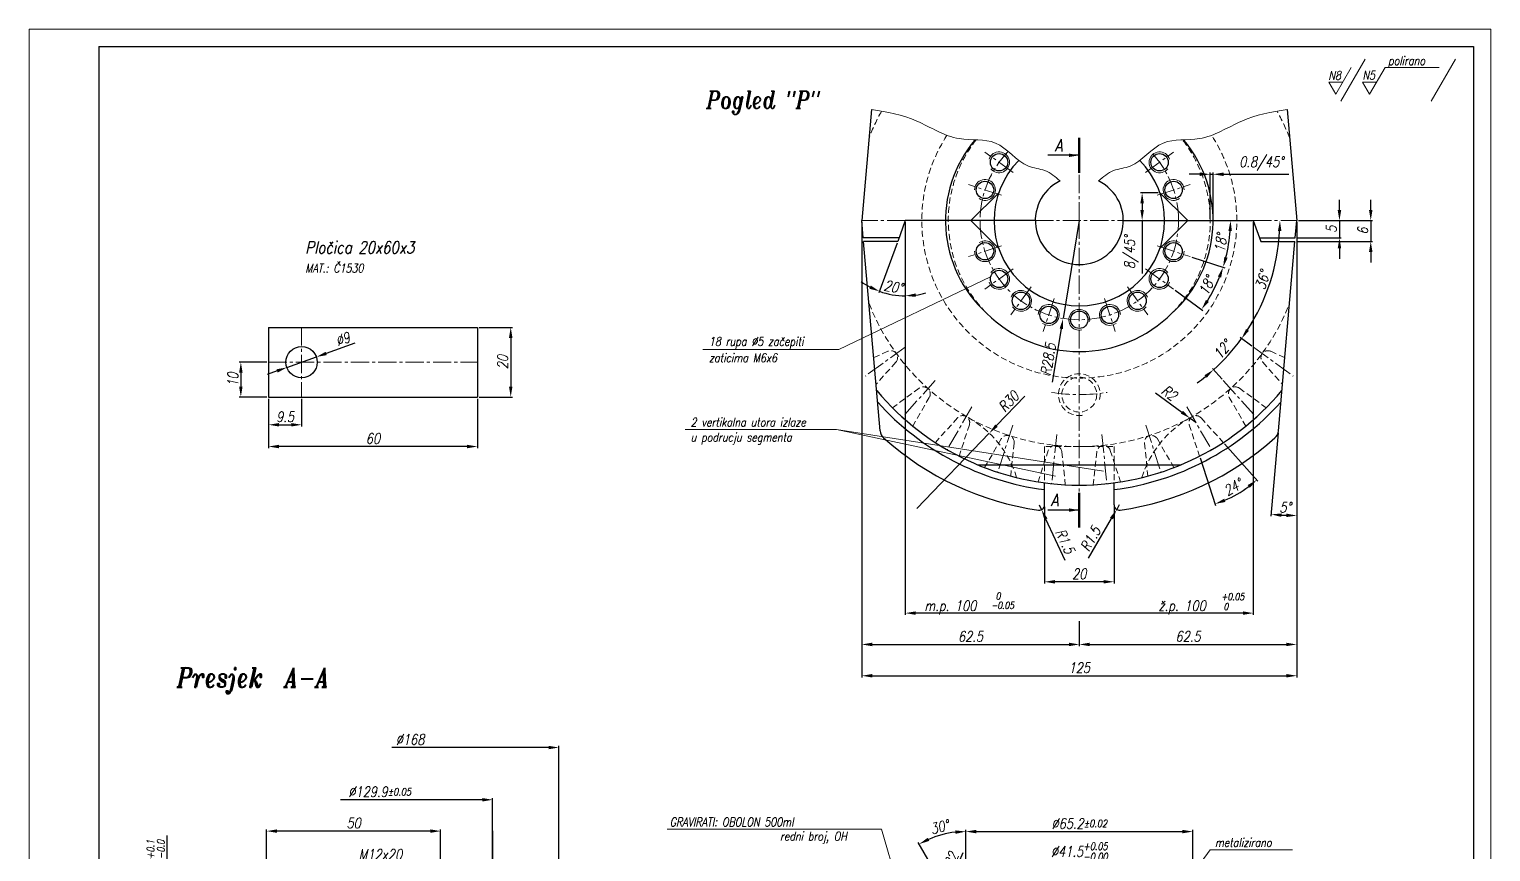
# Model space of a CAD drawing. Extents: x 459 to 1052, y -96 to 613.
# Drawn here: x 459.4 to 879.4, y 376.6 to 613 of the extents above; entities that cross this region are included whole.
import ezdxf

# ---------------------------------------------------------------- set-up
doc = ezdxf.new("R2010")
doc.units = 0
doc.header["$LTSCALE"] = 7
doc.header["$MEASUREMENT"] = 0
doc.linetypes.add('CENTER2', pattern=[1.125, 0.75, -0.125, 0.125, -0.125])
doc.linetypes.add('HIDDEN', pattern=[0.375, 0.25, -0.125])
doc.layers.get('0').update_dxf_attribs({"linetype": 'CONTINUOUS', "lineweight": 15})
for name, color, linetype, lineweight in [('1', 1, 'CENTER2', 15), ('2', 2, 'HIDDEN', 15), ('3', 3, 'CONTINUOUS', 30), ('4', 5, 'CONTINUOUS', 50)]:
    doc.layers.add(name, color=color, linetype=linetype, lineweight=lineweight)
doc.styles.add('ITALICT', font='ITALICT.shx', dxfattribs={"width": 0.8, "height": 3})
doc.dimstyles.get("Standard").update_dxf_attribs({"dimtxt": 3, "dimasz": 3, "dimexe": 0.5, "dimexo": 0.5, "dimgap": 0.8, "dimtad": 1, "dimdsep": 46, "dimtxsty": 'ITALICT', "dimcen": 0.09, "dimazin": 2, "dimtfac": 1, "dimtmove": 0, "dimatfit": 3, "dimfxl": 0, "dimtolj": 1, "dimtzin": 0, "dimarcsym": 0})

# ---------------------------------------------------------------- blocks, each defined once
blk = doc.blocks.new('*D4')
at = {"color": 0, "lineweight": -2}
for p, q in [((835.92, 560.99), (835.92, 563.99)), ((824.16, 557.99), (836.42, 557.99)), ((835.92, 557.99), (835.92, 552.99)), ((823.73, 552.99), (836.42, 552.99)), ((835.92, 549.99), (835.92, 546.99))]:
    blk.add_line(p, q, dxfattribs=at)
at = {"color": 0}
for points in [[(835.42, 560.99), (836.42, 560.99), (835.92, 557.99)], [(835.42, 549.99), (836.42, 549.99), (835.92, 552.99)]]:
    blk.add_solid(points, dxfattribs=at)
at = {"color": 0, "insert": (833.62, 555.49), "char_height": 3, "attachment_point": 5, "rotation": 90, "style": 'ITALICT'}
blk.add_mtext('\\A1;5', dxfattribs=at)
blk = doc.blocks.new('*D5')
at = {"color": 0, "lineweight": -2}
for p, q in [((844.92, 560.99), (844.92, 563.99)), ((824.16, 557.99), (845.42, 557.99)), ((844.92, 557.99), (844.92, 551.99)), ((823.64, 551.99), (845.42, 551.99)), ((844.92, 548.99), (844.92, 545.99))]:
    blk.add_line(p, q, dxfattribs=at)
at = {"color": 0}
for points in [[(844.42, 560.99), (845.42, 560.99), (844.92, 557.99)], [(844.42, 548.99), (845.42, 548.99), (844.92, 551.99)]]:
    blk.add_solid(points, dxfattribs=at)
at = {"color": 0, "insert": (842.62, 554.99), "char_height": 3, "attachment_point": 5, "rotation": 90, "style": 'ITALICT'}
blk.add_mtext('\\A1;6', dxfattribs=at)
blk = doc.blocks.new('*D6')
at = {"color": 0, "lineweight": -2}
for p, q in [((823.66, 518.13), (823.66, 472.74)), ((818.33, 497.05), (816.23, 473.07))]:
    blk.add_line(p, q, dxfattribs=at)
blk.add_arc((823.66, 557.99), 84.74, 267.0284, 267.9716, dxfattribs=at)
at = {"color": 0}
for points in [[(819.24, 472.86), (819.31, 473.85), (816.28, 473.56)], [(820.67, 473.8), (820.66, 472.8), (823.66, 473.24)]]:
    blk.add_solid(points, dxfattribs=at)
at = {"color": 0, "insert": (820.34, 475.61), "char_height": 3, "attachment_point": 5, "rotation": 357.6891, "style": 'ITALICT'}
blk.add_mtext('\\A1;5°', dxfattribs=at)
blk = doc.blocks.new('*D7')
at = {"color": 0, "lineweight": -2}
for p, q in [((698.66, 557.49), (698.66, 435.71)), ((761.16, 442.87), (761.16, 435.71)), ((701.66, 436.21), (758.16, 436.21))]:
    blk.add_line(p, q, dxfattribs=at)
at = {"color": 0}
for points in [[(701.66, 436.71), (701.66, 435.71), (698.66, 436.21)], [(758.16, 436.71), (758.16, 435.71), (761.16, 436.21)]]:
    blk.add_solid(points, dxfattribs=at)
at = {"color": 0, "insert": (729.91, 438.51), "char_height": 3, "attachment_point": 5, "style": 'ITALICT'}
blk.add_mtext('\\A1;62.5', dxfattribs=at)
blk = doc.blocks.new('*D8')
at = {"color": 0, "lineweight": -2}
for p, q in [((823.66, 557.49), (823.66, 435.71)), ((761.16, 442.87), (761.16, 435.71)), ((764.16, 436.21), (820.66, 436.21))]:
    blk.add_line(p, q, dxfattribs=at)
at = {"color": 0}
for points in [[(764.16, 436.71), (764.16, 435.71), (761.16, 436.21)], [(820.66, 436.71), (820.66, 435.71), (823.66, 436.21)]]:
    blk.add_solid(points, dxfattribs=at)
at = {"color": 0, "insert": (792.41, 438.51), "char_height": 3, "attachment_point": 5, "style": 'ITALICT'}
blk.add_mtext('\\A1;62.5', dxfattribs=at)
blk = doc.blocks.new('*D9')
at = {"color": 0, "lineweight": -2}
for p, q in [((728.56, 356.12), (728.56, 382.94)), ((731.56, 382.44), (790.76, 382.44)), ((793.76, 356.12), (793.76, 382.94))]:
    blk.add_line(p, q, dxfattribs=at)
at = {"color": 0}
for points in [[(731.56, 382.94), (731.56, 381.94), (728.56, 382.44)], [(790.76, 382.94), (790.76, 381.94), (793.76, 382.44)]]:
    blk.add_solid(points, dxfattribs=at)
at = {"color": 0, "insert": (761.16, 384.74), "char_height": 3, "attachment_point": 5, "style": 'ITALICT'}
blk.add_mtext('\\A1;%%c65.2{}{\\H0.71x;\\C3;%%p0.02}', dxfattribs=at)
blk = doc.blocks.new('*D36')
at = {"color": 0, "lineweight": -2}
for p, q in [((589.58, 391.58), (548.84, 391.58)), ((592.58, 362.62), (592.58, 392.08))]:
    blk.add_line(p, q, dxfattribs=at)
at = {"color": 0}
blk.add_solid([(589.58, 392.08), (589.58, 391.08), (592.58, 391.58)], dxfattribs=at)
at = {"color": 0, "insert": (560.11, 393.88), "char_height": 3, "attachment_point": 5, "style": 'ITALICT'}
blk.add_mtext('\\A1;%%c129.9{}{\\H0.71x;\\C3;%%p0.05}', dxfattribs=at)
blk = doc.blocks.new('*D37')
at = {"color": 0, "lineweight": -2}
for p, q in [((608.63, 406.59), (563.61, 406.59)), ((611.63, 340.92), (611.63, 407.09))]:
    blk.add_line(p, q, dxfattribs=at)
at = {"color": 0}
blk.add_solid([(608.63, 407.09), (608.63, 406.09), (611.63, 406.59)], dxfattribs=at)
at = {"color": 0, "insert": (568.86, 408.89), "char_height": 3, "attachment_point": 5, "style": 'ITALICT'}
blk.add_mtext('\\A1;%%c168', dxfattribs=at)
blk = doc.blocks.new('*D43')
at = {"color": 0, "lineweight": -2}
for p, q in [((499.05, 365.12), (499.05, 381.28)), ((527.13, 365.12), (498.55, 365.12)), ((499.05, 358.62), (499.05, 362.12)), ((527.13, 355.62), (498.55, 355.62))]:
    blk.add_line(p, q, dxfattribs=at)
at = {"color": 0}
for points in [[(498.55, 362.12), (499.55, 362.12), (499.05, 365.12)], [(498.55, 358.62), (499.55, 358.62), (499.05, 355.62)]]:
    blk.add_solid(points, dxfattribs=at)
at = {"color": 0, "insert": (495.76, 374.7), "char_height": 3, "attachment_point": 5, "rotation": 90, "style": 'ITALICT'}
blk.add_mtext('\\A1;9.5{}{\\H0.71x;\\C3;\\S+0.1^ -0.0;}', dxfattribs=at)
blk = doc.blocks.new('*D47')
at = {"color": 0, "lineweight": -2}
for p, q in [((740.41, 356.12), (740.41, 373.94)), ((781.91, 356.12), (781.91, 373.94)), ((743.41, 373.44), (778.91, 373.44))]:
    blk.add_line(p, q, dxfattribs=at)
at = {"color": 0}
for points in [[(743.41, 373.94), (743.41, 372.94), (740.41, 373.44)], [(778.91, 373.94), (778.91, 372.94), (781.91, 373.44)]]:
    blk.add_solid(points, dxfattribs=at)
at = {"color": 0, "insert": (761.16, 376.72), "char_height": 3, "attachment_point": 5, "style": 'ITALICT'}
blk.add_mtext('\\A1;%%c41.5{}{\\H0.71x;\\C3;\\S+0.05^ -0.00;}', dxfattribs=at)
blk = doc.blocks.new('*D48')
at = {"color": 0, "lineweight": -2}
for p, q in [((727.7, 376.31), (723.93, 367.7)), ((721.92, 363.12), (722.73, 364.95))]:
    blk.add_line(p, q, dxfattribs=at)
at = {"color": 0}
blk.add_solid([(723.47, 367.9), (724.39, 367.5), (722.73, 364.95)], dxfattribs=at)
at = {"color": 0, "insert": (724.31, 374.3), "char_height": 3, "attachment_point": 5, "rotation": 66.3525, "style": 'ITALICT'}
blk.add_mtext('\\A1;R2', dxfattribs=at)
blk = doc.blocks.new('*D53')
at = {"color": 0, "lineweight": -2}
for p, q in [((711.16, 557.49), (711.16, 444.71)), ((811.16, 557.49), (811.16, 444.71)), ((808.16, 445.21), (714.16, 445.21))]:
    blk.add_line(p, q, dxfattribs=at)
at = {"color": 0}
for points in [[(714.16, 445.71), (714.16, 444.71), (711.16, 445.21)], [(808.16, 445.71), (808.16, 444.71), (811.16, 445.21)]]:
    blk.add_solid(points, dxfattribs=at)
blk = doc.blocks.new('*D54')
at = {"color": 0, "lineweight": -2}
for p, q in [((783.82, 565.99), (778.72, 565.99)), ((779.22, 562.99), (779.22, 560.99)), ((779.22, 557.99), (779.22, 542.76))]:
    blk.add_line(p, q, dxfattribs=at)
at = {"color": 0}
for points in [[(778.72, 562.99), (779.72, 562.99), (779.22, 565.99)], [(778.72, 560.99), (779.72, 560.99), (779.22, 557.99)]]:
    blk.add_solid(points, dxfattribs=at)
at = {"color": 0, "insert": (776.13, 548.87), "char_height": 3, "attachment_point": 5, "rotation": 90, "style": 'ITALICT'}
blk.add_mtext('\\A1;8/45°', dxfattribs=at)
blk = doc.blocks.new('*D55')
at = {"color": 0, "lineweight": -2}
for p, q in [((588.69, 527.3), (598.27, 527.3)), ((597.77, 524.3), (597.77, 510.3)), ((588.69, 507.3), (598.27, 507.3))]:
    blk.add_line(p, q, dxfattribs=at)
at = {"color": 0}
for points in [[(597.27, 524.3), (598.27, 524.3), (597.77, 527.3)], [(597.27, 510.3), (598.27, 510.3), (597.77, 507.3)]]:
    blk.add_solid(points, dxfattribs=at)
at = {"color": 0, "insert": (595.47, 517.3), "char_height": 3, "attachment_point": 5, "rotation": 90, "style": 'ITALICT'}
blk.add_mtext('\\A1;20', dxfattribs=at)
blk = doc.blocks.new('*D56')
at = {"color": 0, "lineweight": -2}
for p, q in [((528.19, 506.8), (528.19, 492.57)), ((588.19, 506.8), (588.19, 492.57)), ((585.19, 493.07), (531.19, 493.07))]:
    blk.add_line(p, q, dxfattribs=at)
at = {"color": 0}
for points in [[(531.19, 493.57), (531.19, 492.57), (528.19, 493.07)], [(585.19, 493.57), (585.19, 492.57), (588.19, 493.07)]]:
    blk.add_solid(points, dxfattribs=at)
at = {"color": 0, "insert": (558.19, 495.37), "char_height": 3, "attachment_point": 5, "style": 'ITALICT'}
blk.add_mtext('\\A1;60', dxfattribs=at)
blk = doc.blocks.new('*D57')
at = {"color": 0, "lineweight": -2}
for p, q in [((528.19, 506.8), (528.19, 498.82)), ((537.69, 506.8), (537.69, 498.82)), ((531.19, 499.32), (534.69, 499.32))]:
    blk.add_line(p, q, dxfattribs=at)
at = {"color": 0}
for points in [[(531.19, 499.82), (531.19, 498.82), (528.19, 499.32)], [(534.69, 499.82), (534.69, 498.82), (537.69, 499.32)]]:
    blk.add_solid(points, dxfattribs=at)
at = {"color": 0, "insert": (532.94, 501.62), "char_height": 3, "attachment_point": 5, "style": 'ITALICT'}
blk.add_mtext('\\A1;9.5', dxfattribs=at)
blk = doc.blocks.new('*D58')
at = {"color": 0, "lineweight": -2}
for p, q in [((527.69, 517.3), (519.72, 517.3)), ((520.22, 514.3), (520.22, 510.3)), ((527.69, 507.3), (519.72, 507.3))]:
    blk.add_line(p, q, dxfattribs=at)
at = {"color": 0}
for points in [[(519.72, 514.3), (520.72, 514.3), (520.22, 517.3)], [(519.72, 510.3), (520.72, 510.3), (520.22, 507.3)]]:
    blk.add_solid(points, dxfattribs=at)
at = {"color": 0, "insert": (517.92, 512.3), "char_height": 3, "attachment_point": 5, "rotation": 90, "style": 'ITALICT'}
blk.add_mtext('\\A1;10', dxfattribs=at)
blk = doc.blocks.new('*D59')
at = {"color": 0, "lineweight": -2}
for p, q in [((552.97, 522.73), (544.76, 519.81)), ((533.45, 515.79), (541.93, 518.81)), ((530.62, 514.79), (527.8, 513.78))]:
    blk.add_line(p, q, dxfattribs=at)
at = {"color": 0}
for points in [[(544.59, 520.28), (544.92, 519.34), (541.93, 518.81)], [(530.46, 515.26), (530.79, 514.32), (533.45, 515.79)]]:
    blk.add_solid(points, dxfattribs=at)
at = {"color": 0, "insert": (549.5, 523.94), "char_height": 3, "attachment_point": 5, "rotation": 19.5748, "style": 'ITALICT'}
blk.add_mtext('\\A1;∅9', dxfattribs=at)
blk = doc.blocks.new('*D60')
at = {"color": 0, "lineweight": -2}
for p, q in [((571.63, 365.62), (571.63, 374.08)), ((583.63, 365.62), (583.63, 374.08)), ((571.63, 373.58), (552.06, 373.58)), ((580.63, 373.58), (574.63, 373.58))]:
    blk.add_line(p, q, dxfattribs=at)
at = {"color": 0}
for points in [[(574.63, 374.08), (574.63, 373.08), (571.63, 373.58)], [(580.63, 374.08), (580.63, 373.08), (583.63, 373.58)]]:
    blk.add_solid(points, dxfattribs=at)
at = {"color": 0, "insert": (560.35, 375.88), "char_height": 3, "attachment_point": 5, "style": 'ITALICT'}
blk.add_mtext('\\A1;M12x20', dxfattribs=at)
blk = doc.blocks.new('*D63')
at = {"color": 0, "lineweight": -2}
for p, q in [((745.56, 507.58), (737.38, 499.08)), ((714.5, 475.29), (735.3, 496.91))]:
    blk.add_line(p, q, dxfattribs=at)
at = {"color": 0}
blk.add_solid([(737.02, 499.42), (737.74, 498.73), (735.3, 496.91)], dxfattribs=at)
at = {"color": 0, "insert": (740.85, 506), "char_height": 3, "attachment_point": 5, "rotation": 46.1102, "style": 'ITALICT'}
blk.add_mtext('\\A1;R30', dxfattribs=at)
blk = doc.blocks.new('*D74')
at = {"color": 0, "lineweight": -2}
for p, q in [((761.16, 557.99), (756.51, 529.87)), ((753.48, 511.55), (756.02, 526.91))]:
    blk.add_line(p, q, dxfattribs=at)
at = {"color": 0}
blk.add_solid([(755.53, 526.99), (756.52, 526.83), (756.51, 529.87)], dxfattribs=at)
at = {"color": 0, "insert": (752.24, 518.12), "char_height": 3, "attachment_point": 5, "rotation": 80.6045, "style": 'ITALICT'}
blk.add_mtext('\\A1;R28.5', dxfattribs=at)
blk = doc.blocks.new('*D75')
at = {"color": 0, "lineweight": -2}
blk.add_line((793.5, 547.48), (802.97, 544.4), dxfattribs=at)
blk.add_arc((761.16, 557.99), 43.46, 345.9561, 356.0439, dxfattribs=at)
at = {"color": 0}
for points in [[(804.02, 555), (805.02, 554.97), (804.62, 557.99)], [(803.8, 547.3), (802.84, 547.58), (802.49, 544.56)]]:
    blk.add_solid(points, dxfattribs=at)
at = {"color": 0, "insert": (801.81, 551.55), "char_height": 3, "attachment_point": 5, "rotation": 81, "style": 'ITALICT'}
blk.add_mtext('\\A1;18°', dxfattribs=at)
blk = doc.blocks.new('*D76')
at = {"color": 0, "lineweight": -2}
for p, q in [((793.5, 547.48), (802.95, 544.41)), ((788.67, 538), (796.71, 532.16))]:
    blk.add_line(p, q, dxfattribs=at)
blk.add_arc((761.16, 557.99), 43.43, 327.9583, 338.0417, dxfattribs=at)
at = {"color": 0}
for points in [[(800.98, 541.92), (801.92, 541.57), (802.47, 544.56)], [(798.4, 534.66), (797.57, 535.22), (796.3, 532.46)]]:
    blk.add_solid(points, dxfattribs=at)
at = {"color": 0, "insert": (797.81, 539.31), "char_height": 3, "attachment_point": 5, "rotation": 63, "style": 'ITALICT'}
blk.add_mtext('\\A1;18°', dxfattribs=at)
blk = doc.blocks.new('*D77')
at = {"color": 0, "lineweight": -2}
for p, q in [((711.16, 556.99), (711.16, 535.86)), ((708.81, 551.52), (703.6, 537.19))]:
    blk.add_line(p, q, dxfattribs=at)
for start, end in [(234.0919, 242.0459), (250, 270), (277.9541, 285.9081)]:
    blk.add_arc((711.16, 557.99), 21.63, start, end, dxfattribs=at)
at = {"color": 0}
for points in [[(701.23, 539.34), (700.82, 538.42), (703.77, 537.66)], [(714.19, 536.07), (714.12, 537.06), (711.16, 536.36)]]:
    blk.add_solid(points, dxfattribs=at)
at = {"color": 0, "insert": (707.73, 538.97), "char_height": 3, "attachment_point": 5, "rotation": 349.7577, "style": 'ITALICT'}
blk.add_mtext('\\A1;20°', dxfattribs=at)
blk = doc.blocks.new('*D81')
at = {"color": 0, "lineweight": -2}
for p, q in [((698.66, 557.49), (698.66, 426.71)), ((823.66, 557.49), (823.66, 426.71)), ((701.66, 427.21), (820.66, 427.21))]:
    blk.add_line(p, q, dxfattribs=at)
at = {"color": 0}
for points in [[(701.66, 427.71), (701.66, 426.71), (698.66, 427.21)], [(820.66, 427.71), (820.66, 426.71), (823.66, 427.21)]]:
    blk.add_solid(points, dxfattribs=at)
at = {"color": 0, "insert": (761.16, 429.51), "char_height": 3, "attachment_point": 5, "style": 'ITALICT'}
blk.add_mtext('\\A1;125', dxfattribs=at)
blk = doc.blocks.new('*D82')
at = {"color": 0, "lineweight": -2}
for p, q in [((728.56, 356.62), (728.56, 382.95)), ((723.41, 364.55), (714.9, 379.29))]:
    blk.add_line(p, q, dxfattribs=at)
blk.add_arc((728.56, 355.62), 26.83, 96.4093, 113.5907, dxfattribs=at)
at = {"color": 0}
for points in [[(725.54, 382.78), (725.6, 381.79), (728.56, 382.45)], [(718.05, 379.76), (717.6, 380.66), (715.15, 378.86)]]:
    blk.add_solid(points, dxfattribs=at)
at = {"color": 0, "insert": (721.02, 383.76), "char_height": 3, "attachment_point": 5, "rotation": 15, "style": 'ITALICT'}
blk.add_mtext('\\A1;30°', dxfattribs=at)
blk = doc.blocks.new('*D84')
at = {"color": 0, "lineweight": -2}
for p, q in [((527.63, 365.62), (527.63, 383.08)), ((574.63, 382.58), (530.63, 382.58)), ((577.63, 365.62), (577.63, 383.08))]:
    blk.add_line(p, q, dxfattribs=at)
at = {"color": 0}
for points in [[(530.63, 383.08), (530.63, 382.08), (527.63, 382.58)], [(574.63, 383.08), (574.63, 382.08), (577.63, 382.58)]]:
    blk.add_solid(points, dxfattribs=at)
at = {"color": 0, "insert": (552.63, 384.88), "char_height": 3, "attachment_point": 5, "style": 'ITALICT'}
blk.add_mtext('\\A1;50', dxfattribs=at)
blk = doc.blocks.new('*D85')
at = {"color": 0, "lineweight": -2}
for p, q in [((795.74, 571.29), (792.74, 571.29)), ((798.74, 558.49), (798.74, 571.79)), ((798.74, 571.29), (799.61, 571.29)), ((799.61, 558.49), (799.61, 571.79)), ((802.61, 571.29), (821.39, 571.29))]:
    blk.add_line(p, q, dxfattribs=at)
at = {"color": 0}
for points in [[(795.74, 571.79), (795.74, 570.79), (798.74, 571.29)], [(802.61, 571.79), (802.61, 570.79), (799.61, 571.29)]]:
    blk.add_solid(points, dxfattribs=at)
at = {"color": 0, "insert": (813.5, 574.38), "char_height": 3, "attachment_point": 5, "style": 'ITALICT'}
blk.add_mtext('\\A1;0.8/45%%d', dxfattribs=at)
blk = doc.blocks.new('*D86')
at = {"color": 0, "lineweight": -2}
blk.add_line((810.79, 521.93), (807.4, 524.39), dxfattribs=at)
blk.add_arc((761.16, 557.99), 57.65, 326.9818, 357.0182, dxfattribs=at)
at = {"color": 0}
for points in [[(818.24, 555), (819.24, 554.97), (818.82, 557.99)], [(809.92, 526.29), (809.09, 526.85), (807.81, 524.1)]]:
    blk.add_solid(points, dxfattribs=at)
at = {"color": 0, "insert": (813.81, 540.88), "char_height": 3, "attachment_point": 5, "rotation": 72, "style": 'ITALICT'}
blk.add_mtext('\\A1;36°', dxfattribs=at)
blk = doc.blocks.new('*D87')
at = {"color": 0, "lineweight": -2}
for p, q in [((810.79, 521.93), (807.41, 524.39)), ((802.21, 512.4), (799.41, 515.51))]:
    blk.add_line(p, q, dxfattribs=at)
for start, end in [(326.9815, 329.9631), (312, 324), (306.0369, 309.0185)]:
    blk.add_arc((761.16, 557.99), 57.66, start, end, dxfattribs=at)
at = {"color": 0}
for points in [[(809.92, 526.28), (809.1, 526.85), (807.81, 524.1)], [(797.14, 513.57), (797.79, 512.81), (799.74, 515.14)]]:
    blk.add_solid(points, dxfattribs=at)
at = {"color": 0, "insert": (802.3, 520.94), "char_height": 3, "attachment_point": 5, "rotation": 48, "style": 'ITALICT'}
blk.add_mtext('\\A1;12°', dxfattribs=at)
blk = doc.blocks.new('*D88')
at = {"color": 0, "lineweight": -2}
for p, q in [((802.86, 493.85), (812.51, 483.13)), ((795.86, 489.81), (800.32, 476.09))]:
    blk.add_line(p, q, dxfattribs=at)
blk.add_arc((789.85, 508.29), 33.36, 293.1543, 306.8457, dxfattribs=at)
at = {"color": 0}
for points in [[(809.54, 481.98), (810.18, 481.21), (812.18, 483.5)], [(803.15, 477.15), (802.8, 478.09), (800.16, 476.57)]]:
    blk.add_solid(points, dxfattribs=at)
at = {"color": 0, "insert": (805.38, 481.39), "char_height": 3, "attachment_point": 5, "rotation": 30, "style": 'ITALICT'}
blk.add_mtext('\\A1;24°', dxfattribs=at)
blk = doc.blocks.new('*D89')
at = {"color": 0, "lineweight": -2}
for p, q in [((783.08, 508.51), (790.64, 502.93)), ((794.66, 499.96), (793.06, 501.15))]:
    blk.add_line(p, q, dxfattribs=at)
at = {"color": 0}
blk.add_solid([(790.94, 503.33), (790.34, 502.53), (793.06, 501.15)], dxfattribs=at)
at = {"color": 0, "insert": (787.02, 508.46), "char_height": 3, "attachment_point": 5, "rotation": 323.5672, "style": 'ITALICT'}
blk.add_mtext('\\A1;R2', dxfattribs=at)
blk = doc.blocks.new('*D90')
at = {"color": 0, "lineweight": -2}
for p, q in [((772.66, 476.29), (771.91, 474.99)), ((763.84, 460.98), (770.42, 472.39))]:
    blk.add_line(p, q, dxfattribs=at)
at = {"color": 0}
blk.add_solid([(769.98, 472.64), (770.85, 472.14), (771.91, 474.99)], dxfattribs=at)
at = {"color": 0, "insert": (764.39, 466.54), "char_height": 3, "attachment_point": 5, "rotation": 60.0326, "style": 'ITALICT'}
blk.add_mtext('\\A1;R1.5', dxfattribs=at)
blk = doc.blocks.new('*D91')
at = {"color": 0, "lineweight": -2}
for p, q in [((749.66, 476.29), (750.3, 474.93)), ((757.15, 460.28), (751.57, 472.21))]:
    blk.add_line(p, q, dxfattribs=at)
at = {"color": 0}
blk.add_solid([(752.02, 472.43), (751.12, 472), (750.3, 474.93)], dxfattribs=at)
at = {"color": 0, "insert": (757.08, 465.86), "char_height": 3, "attachment_point": 5, "rotation": 295.0465, "style": 'ITALICT'}
blk.add_mtext('\\A1;R1.5', dxfattribs=at)
blk = doc.blocks.new('*D92')
at = {"color": 0, "lineweight": -2}
for p, q in [((751.16, 475.79), (751.16, 453.71)), ((771.16, 475.79), (771.16, 453.71)), ((768.16, 454.21), (754.16, 454.21))]:
    blk.add_line(p, q, dxfattribs=at)
at = {"color": 0}
for points in [[(754.16, 454.71), (754.16, 453.71), (751.16, 454.21)], [(768.16, 454.71), (768.16, 453.71), (771.16, 454.21)]]:
    blk.add_solid(points, dxfattribs=at)
at = {"color": 0, "insert": (761.16, 456.51), "char_height": 3, "attachment_point": 5, "style": 'ITALICT'}
blk.add_mtext('\\A1;20', dxfattribs=at)

msp = doc.modelspace()

# ---------------------------------------------------------------- linework, layer by layer
for p, q in [((459.4079, 612.9628), (459.4079, 12.3608)), ((459.4079, 612.9628), (879.4079, 612.9628)), ((879.4079, 612.9628), (879.4079, 12.3608)), ((839.3242, 602.0084), (834.8661, 594.2867)), ((843.3166, 604.3451), (836.354, 592.2855)), ((849.0134, 602.0084), (844.5553, 594.2867)), ((849.0134, 602.0084), (864.5905, 602.0084)), ((869.2749, 604.3451), (862.3123, 592.2855)), ((832.8626, 597.7569), (836.8696, 597.7569)), ((834.8661, 594.2867), (832.8626, 597.7569)), ((842.5518, 597.7569), (846.5588, 597.7569)), ((844.5553, 594.2867), (842.5518, 597.7569)), ((692.0413, 520.9713), (735.6846, 541.8506)), ((653.0171, 520.9713), (692.0413, 520.9713)), ((647.9492, 497.9281), (691.3542, 497.9281)), ((768.1589, 485.9891), (691.3542, 497.9281)), ((691.3542, 497.9281), (754.298, 484.5238)), ((642.7146, 383.1335), (704.3573, 383.1335)), ((704.3573, 383.1335), (709.5363, 365.121)), ((798.724, 377.1621), (783.0552, 355.621)), ((798.724, 377.1621), (822.4448, 377.1621))]:
    msp.add_line(p, q)
for centre, start, end in [((738.1073, 574.7374), 218.315932, 161.92906), ((784.2212, 574.7374), 18.07094, 321.684068), ((734.0591, 566.7925), 236.315932, 179.92906), ((788.2694, 566.7925), 0.07094, 303.684068), ((734.0591, 549.1785), 180.07094, 123.684068), ((788.2694, 549.1785), 56.315932, 359.92906), ((738.1073, 541.2336), 198.07094, 141.684068), ((784.2212, 541.2336), 38.315932, 341.92906), ((744.4124, 534.9285), 216.07094, 159.684068), ((777.9161, 534.9285), 20.315932, 323.92906), ((752.3573, 530.8804), 234.07094, 177.684068), ((769.9712, 530.8804), 2.315932, 305.92906), ((761.1642, 529.4855), 351.204525, 283.967869)]:
    msp.add_arc(centre, 3, start, end)
for points in [[(755.638, 569.3646), (754.3138, 570.602), (751.6348, 572.7547), (744.0378, 573.4208), (738.2022, 582.2635), (725.287, 580.1812), (714.6577, 587.4747), (705.937, 589.2595), (701.4579, 589.9178)], [(766.6905, 569.3646), (768.0147, 570.602), (770.6937, 572.7547), (778.2907, 573.4208), (784.1263, 582.2635), (797.0415, 580.1812), (807.6707, 587.4747), (816.3915, 589.2595), (820.8705, 589.9178)]]:
    msp.add_open_spline(points, degree=3, knots=[1.80392155, 1.80392155, 1.80392155, 1.80392155, 7.09581252, 12.04352334, 23.61336069, 34.07474489, 47.27732735, 60.73811102, 60.73811102, 60.73811102, 60.73811102])
at = {"layer": '1'}
for p, q in [((742.1523, 571.7984), (734.0622, 577.6763)), ((780.1761, 571.7984), (788.2663, 577.6763)), ((761.1642, 557.9855), (761.1642, 571.5959)), ((738.8144, 565.2474), (729.3038, 568.3376)), ((783.5141, 565.2474), (793.0246, 568.3376)), ((711.1642, 557.9855), (698.6642, 557.9855)), ((748.5142, 557.9855), (773.8142, 557.9855)), ((761.1642, 557.9855), (761.1642, 473.2013)), ((811.1642, 557.9855), (823.6642, 557.9855)), ((738.8144, 550.7236), (729.3038, 547.6334)), ((783.5141, 550.7236), (793.0246, 547.6334)), ((742.1523, 544.1725), (734.0622, 538.2947)), ((780.1761, 544.1725), (788.2663, 538.2947)), ((747.3513, 538.9736), (741.4734, 530.8834)), ((774.9772, 538.9736), (780.855, 530.8834)), ((753.9023, 535.6357), (750.8122, 526.1251)), ((768.4261, 535.6357), (771.5163, 526.1251)), ((537.6898, 527.2999), (537.6898, 507.2999)), ((711.1388, 521.6398), (699.6789, 513.3138)), ((811.1897, 521.6398), (822.6495, 513.3138)), ((528.1898, 517.2999), (588.1898, 517.2999)), ((719.7886, 512.0332), (710.3103, 501.5065)), ((802.5398, 512.0332), (812.0182, 501.5065)), ((730.2468, 504.4349), (723.1642, 492.1675)), ((792.0817, 504.4349), (799.1642, 492.1675)), ((742.0562, 499.177), (737.6789, 485.7052)), ((754.7007, 496.4893), (753.2201, 482.4018)), ((767.6277, 496.4893), (769.1084, 482.4018)), ((780.2723, 499.177), (784.6495, 485.7052))]:
    msp.add_line(p, q, dxfattribs=at)
for radius, start, end in [(28.5, 135.866278, 179.999984), (28.5, 0.000016, 44.133743), (28.5, 180.000016, 359.999984), (50, 260.822869, 279.177132)]:
    msp.add_arc((761.1642, 557.9855), radius, start, end, dxfattribs=at)
at = {"layer": '2'}
for p, q in [((706.1466, 520.431), (702.1072, 518.6325)), ((708.4464, 517.2656), (702.7776, 510.9698)), ((813.8821, 517.2656), (819.5509, 510.9698)), ((816.1818, 520.431), (820.2213, 518.6325)), ((715.1569, 509.8128), (707.4535, 504.216)), ((807.1716, 509.8128), (814.8749, 504.216)), ((718.0645, 507.1948), (713.3036, 498.9486)), ((804.2639, 507.1948), (809.0249, 498.9486)), ((726.1779, 501.3), (719.8065, 494.2239)), ((796.1505, 501.3), (802.5219, 494.2239)), ((729.5663, 499.3437), (726.6239, 490.2879)), ((792.7621, 499.3437), (795.7046, 490.2879)), ((738.728, 495.2647), (733.9671, 487.0185)), ((742.4491, 494.0556), (741.4538, 484.5859)), ((752.2587, 491.9705), (749.3163, 482.9147)), ((751.1642, 493.0355), (751.1642, 482.6462)), ((761.1642, 493.0355), (751.1642, 493.0355)), ((756.1499, 491.5616), (757.1452, 482.0918)), ((761.1642, 493.0355), (771.1642, 493.0355)), ((766.1786, 491.5616), (765.1833, 482.0918)), ((770.0698, 491.9705), (773.0122, 482.9147)), ((771.1642, 493.0355), (771.1642, 482.6462)), ((779.8793, 494.0556), (780.8746, 484.5859)), ((783.6004, 495.2647), (788.3614, 487.0185))]:
    msp.add_line(p, q, dxfattribs=at)
msp.add_circle((761.1642, 507.9855), 5, dxfattribs=at)
for centre, radius, start, end in [((761.1642, 557.9855), 64.95, 151.022793, 158.459132), ((761.1642, 557.9855), 64.95, 21.540868, 28.977207), ((761.1642, 557.9855), 45.25, 147.198538, 32.801462), ((761.1642, 557.9855), 37.65, 141.937892, 225), ((761.1642, 557.9855), 37.65, 315, 38.062108), ((761.1642, 557.9855), 64.95, 201.540868, 338.459132), ((706.9601, 518.6039), 2, 318, 114), ((815.3684, 518.6039), 2, 66, 222), ((761.1642, 507.9855), 6, 346.130635, 281.564174), ((716.3325, 508.1948), 2, 330, 126), ((805.996, 508.1948), 2, 54, 210), ((727.6642, 499.9618), 2, 342, 138), ((714.5008, 475.2931), 30, 17.166899, 60.563866), ((807.8277, 475.2931), 30, 119.436134, 162.833101), ((794.6642, 499.9618), 2, 42, 198), ((740.4601, 494.2647), 2, 354, 150), ((781.8684, 494.2647), 2, 30, 186), ((754.1608, 491.3525), 2, 6, 162), ((768.1676, 491.3525), 2, 18, 174)]:
    msp.add_arc(centre, radius, start, end, dxfattribs=at)
at = {"layer": '3'}
for p, q in [((479.4079, 607.9628), (479.4079, 17.3608)), ((479.4079, 607.9628), (874.4079, 607.9628)), ((874.4079, 607.9628), (874.4079, 17.3608)), ((701.4579, 589.9178), (698.6642, 557.9855)), ((820.8705, 589.9178), (823.6642, 557.9855)), ((738.0072, 565.9855), (730.0072, 557.9855)), ((784.3213, 565.9855), (792.3213, 557.9855)), ((699.1017, 552.9855), (698.6642, 557.9855)), ((711.1642, 557.9855), (708.9804, 551.9855)), ((748.5142, 557.9855), (711.1642, 557.9855)), ((738.0072, 549.9855), (730.0072, 557.9855)), ((773.8142, 557.9855), (811.1642, 557.9855)), ((784.3213, 549.9855), (792.3213, 557.9855)), ((811.1642, 557.9855), (813.3481, 551.9855)), ((823.2268, 552.9855), (823.6642, 557.9855)), ((709.3444, 552.9855), (699.1017, 552.9855)), ((703.9515, 497.5514), (699.1892, 551.9855)), ((708.9804, 551.9855), (699.1892, 551.9855)), ((812.9841, 552.9855), (823.2268, 552.9855)), ((813.3481, 551.9855), (823.1393, 551.9855)), ((818.3769, 497.5514), (823.1393, 551.9855)), ((528.1898, 527.2999), (588.1898, 527.2999)), ((528.1898, 527.2999), (528.1898, 507.2999)), ((588.1898, 527.2999), (588.1898, 507.2999)), ((528.1898, 507.2999), (588.1898, 507.2999)), ((731.9242, 487.8355), (790.4042, 487.8355)), ((751.1642, 476.2909), (751.1642, 482.6462)), ((771.1642, 476.2909), (771.1642, 482.6462)), ((592.584, 382.621), (592.584, 267.721))]:
    msp.add_line(p, q, dxfattribs=at)
for centre, radius in [((738.1073, 574.7374), 2.5), ((784.2212, 574.7374), 2.5), ((734.0591, 566.7925), 2.5), ((788.2694, 566.7925), 2.5), ((734.0591, 549.1785), 2.5), ((788.2694, 549.1785), 2.5), ((738.1073, 541.2336), 2.5), ((784.2212, 541.2336), 2.5), ((744.4124, 534.9285), 2.5), ((777.9161, 534.9285), 2.5), ((752.3573, 530.8804), 2.5), ((761.1642, 529.4855), 2.5), ((769.9712, 530.8804), 2.5), ((537.6898, 517.2999), 4.5)]:
    msp.add_circle(centre, radius, dxfattribs=at)
for centre, radius, start, end in [((758.5906, 557.9855), 35.8763, 139.664167, 227.907639), ((763.7379, 557.9855), 35.8763, 312.092361, 40.335833), ((761.1642, 557.9855), 24.5, 135.181495, 44.818505), ((761.1642, 557.9855), 12.65, 115.90342, 64.09658), ((761.1642, 557.9855), 37.65, 224.999999, 315.000025), ((761.1642, 557.9855), 76, 219.991307, 320.008693), ((761.1642, 557.9855), 77.95, 221.98958, 262.629363), ((761.1642, 557.9855), 77.95, 277.370637, 318.01042), ((706.9401, 497.8129), 3, 185, 227.976639), ((815.3884, 497.8129), 3, 312.023361, 355), ((761.1642, 557.9855), 84, 227.976639, 261.987222), ((761.1642, 557.9855), 84, 278.012778, 312.023361), ((749.6642, 476.2909), 1.5, 261.987222, 0), ((772.6642, 476.2909), 1.5, 180, 278.012778)]:
    msp.add_arc(centre, radius, start, end, dxfattribs=at)
at = {"layer": '4'}
for p, q in [((761.1642, 581.7393), (761.1642, 571.7393)), ((761.1642, 479.8099), (761.1642, 469.8099))]:
    msp.add_line(p, q, dxfattribs=at)

# ---------------------------------------------------------------- texts
at = {"style": 'ITALICT', "width": 0.8}
for s, height, p in [('polirano', 2.5, (849.898, 602.6764)), ('N8', 2.5, (832.7684, 598.455)), ('N5', 2.5, (842.5463, 598.4995)), ('Pogled "P"', 5, (653.9757, 590.1626)), ('A', 3.5, (754.1202, 577.8647)), ('Pločica 20x60x3', 3.5, (538.7476, 548.5219)), ('MAT.: Č1530', 2.5, (538.7476, 543.053)), ('18 rupa %%C5 začepiti', 2.5, (654.7469, 522.0204)), ('zaticima M6x6', 2.5, (654.7469, 517.2891)), ('2 vertikalna utora izlaze', 2.5, (649.4874, 498.8138)), ('u podrucju segmenta', 2.5, (649.4874, 494.4757)), ('A', 3.5, (752.9969, 475.9352)), ('  0', 2, (734.9493, 449.0922)), ('+0.05', 2, (801.9611, 448.9556)), ('m.p. 100', 3, (716.6909, 445.8312)), ('-0.05', 2, (735.8273, 446.4533)), ('ž.p. 100', 3, (783.9458, 445.8312)), ('  0', 2, (800.4237, 446.0784)), ('Presjek  A-A', 5.625, (501.8272, 423.9048)), ('GRAVIRATI: OBOLON 500ml', 2.5, (643.4739, 383.9494)), ('redni broj, OH', 2.5, (675.1836, 379.8487)), ('metalizirano', 2.5, (800.1474, 378.0479))]:
    msp.add_text(s, height=height, dxfattribs=at).set_placement(p)

# ---------------------------------------------------------------- dimensions: what is measured, and where the dimension line sits
dim = msp.add_linear_dim(base=(798.7392, 571.2901), p1=(799.6142, 557.9855), p2=(798.7392, 557.9855), angle=180, text='0.8/45%%d', dimstyle='Standard')
dim.commit()
dim.dimension.update_dxf_attribs({"geometry": '*D85', "text_midpoint": (813.4999, 571.2901), "dimtype": 160})
dim = msp.add_linear_dim(base=(779.2187, 557.9855), p1=(784.3213, 565.9855), p2=(779.2187, 557.9855), angle=90, text='<>/45°', dimstyle='Standard')
dim.commit()
dim.dimension.update_dxf_attribs({"geometry": '*D54', "text_midpoint": (776.133, 548.8712)})
dim = msp.add_linear_dim(base=(844.9165, 551.9855), p1=(823.6642, 557.9855), p2=(823.1393, 551.9855), angle=270, dimstyle='Standard', override={"dimtmove": 0})
dim.commit()
dim.dimension.update_dxf_attribs({"geometry": '*D5', "text_midpoint": (842.6165, 554.9855)})
dim = msp.add_linear_dim(base=(835.9165, 552.9855), p1=(823.6642, 557.9855), p2=(823.2268, 552.9855), angle=270, dimstyle='Standard', override={"dimtmove": 0})
dim.commit()
dim.dimension.update_dxf_attribs({"geometry": '*D4', "text_midpoint": (835.9165, 555.4855), "dimtype": 160})
for base, line1, line2, picture, middle in [((708.6535, 536.5043), ((711.1642, 557.9855), (708.9804, 551.9855)), ((711.1642, 557.9855), (711.1642, 557.4855)), '*D77', (707.3187, 536.7028)), ((818.7368, 473.3854), ((818.3769, 497.5514), (823.6205, 557.4855)), ((823.6642, 557.9855), (823.6642, 518.6325)), '*D6', (820.2473, 473.3109))]:
    dim = msp.add_angular_dim_2l(base=base, line1=line1, line2=line2, dimstyle='Standard')
    dim.commit()
    dim.dimension.update_dxf_attribs({"geometry": picture, "text_midpoint": middle, "dimtype": 162})
for base, p1, p2, picture, middle in [((761.1642, 436.2147), (698.6642, 557.9855), (761.1642, 443.3653), '*D7', (729.9142, 438.5147)), ((528.1898, 493.0674), (588.1898, 507.2999), (528.1898, 507.2999), '*D56', (558.1898, 495.3674)), ((537.6898, 499.319), (528.1898, 507.2999), (537.6898, 507.2999), '*D57', (532.9398, 501.619))]:
    dim = msp.add_linear_dim(base=base, p1=p1, p2=p2, dimstyle='Standard')
    dim.commit()
    dim.dimension.update_dxf_attribs({"geometry": picture, "text_midpoint": middle})
for base, p1, p2, picture, middle in [((823.6642, 427.2147), (698.6642, 557.9855), (823.6642, 557.9855), '*D81', (761.1642, 427.2147)), ((823.6642, 436.2147), (761.1642, 443.3653), (823.6642, 557.9855), '*D8', (792.4142, 436.2147)), ((527.634, 382.5802), (577.634, 365.121), (527.634, 365.121), '*D84', (552.634, 382.5802))]:
    dim = msp.add_linear_dim(base=base, p1=p1, p2=p2, dimstyle='Standard', override={"dimtmove": 0})
    dim.commit()
    dim.dimension.update_dxf_attribs({"geometry": picture, "text_midpoint": middle, "dimtype": 160})
for base, p1, p2, text, override, picture, middle in [((711.1642, 445.2147), (811.1642, 557.9855), (711.1642, 557.9855), ' ', {"dimtmove": 0}, '*D53', (761.1642, 445.2147)), ((527.634, 406.5907), (611.634, 340.421), (527.634, 410.571), '%%c<>', {"dimlfac": 2, "dimse2": 1, "dimsd2": 1, "dimtmove": 0}, '*D37', (568.8644, 406.5907)), ((527.634, 391.5802), (592.584, 362.121), (527.634, 390.071), '%%c<>{}{\\H0.71x;\\C3;%%p0.05}', {"dimlfac": 2, "dimse2": 1, "dimsd2": 1, "dimtp": 0.05, "dimtm": 0.05, "dimtdec": 2, "dimtmove": 0, "dimtzin": 0}, '*D36', (560.109, 391.5802)), ((793.7642, 382.4384), (728.5642, 355.621), (793.7642, 355.621), '%%c<>{}{\\H0.71x;\\C3;%%p0.02}', {"dimtp": 0.02, "dimtm": 0.02, "dimtdec": 2, "dimtmove": 0, "dimtzin": 0}, '*D9', (761.1642, 382.4384)), ((583.634, 373.5802), (571.634, 365.121), (583.634, 365.121), 'M<>x20', {"dimtmove": 0}, '*D60', (560.3483, 373.5802))]:
    dim = msp.add_linear_dim(base=base, p1=p1, p2=p2, text=text, dimstyle='Standard', override=override)
    dim.commit()
    dim.dimension.update_dxf_attribs({"geometry": picture, "text_midpoint": middle, "dimtype": 160})
for center, mpoint, picture, middle in [((761.1642, 557.9855), (756.5116, 529.8678), '*D74', (752.2369, 518.1224)), ((714.5008, 475.2931), (735.299, 496.9134), '*D63', (740.8515, 506.0029)), ((794.6642, 499.9618), (793.0551, 501.1495), '*D89', (787.0192, 508.4637)), ((749.6642, 476.2909), (750.2993, 474.932), '*D91', (757.0762, 465.8624)), ((772.6642, 476.2909), (771.915, 474.9915), '*D90', (764.3851, 466.5367)), ((721.9247, 363.121), (722.7269, 364.9531), '*D48', (724.3103, 374.3031))]:
    dim = msp.add_radius_dim(center=center, mpoint=mpoint, dimstyle='Standard')
    dim.commit()
    dim.dimension.update_dxf_attribs({"geometry": picture, "text_midpoint": middle})
for base, line1, line2, picture, middle in [((803.6714, 548.9503), ((783.5141, 550.7236), (793.0246, 547.6334)), ((773.8142, 557.9855), (811.1642, 557.9855)), '*D75', (801.8143, 551.5471)), ((813.8325, 534.5361), ((811.1642, 557.9855), (823.6642, 557.9855)), ((811.1897, 521.6398), (822.6495, 513.3138)), '*D86', (813.8077, 540.8806)), ((798.7789, 536.2686), ((780.1761, 544.1725), (788.2663, 538.2947)), ((783.5141, 550.7236), (793.0246, 547.6334)), '*D76', (797.8146, 539.3112)), ((802.6392, 517.9336), ((802.5398, 512.0332), (812.0182, 501.5065)), ((811.1897, 521.6398), (822.6495, 513.3138)), '*D87', (802.3025, 520.9444)), ((804.4783, 478.3093), ((796.1505, 501.3), (802.5219, 494.2239)), ((792.7621, 499.3437), (795.7046, 490.2879)), '*D88', (805.3842, 481.3943)), ((723.9049, 382.0457), ((728.5642, 356.121), (728.5642, 355.621)), ((728.5642, 355.621), (723.6568, 364.121)), '*D82', (721.0242, 383.7607))]:
    dim = msp.add_angular_dim_2l(base=base, line1=line1, line2=line2, dimstyle='Standard')
    dim.commit()
    dim.dimension.update_dxf_attribs({"geometry": picture, "text_midpoint": middle})
dim = msp.add_diameter_dim_2p(p1=(533.4498, 515.7923), p2=(541.9297, 518.8076), dimstyle='Standard')
dim.commit()
dim.dimension.update_dxf_attribs({"geometry": '*D59', "text_midpoint": (549.5044, 523.9422)})
for base, p1, p2, picture, middle in [((597.7688, 507.2999), (588.1898, 527.2999), (588.1898, 507.2999), '*D55', (595.4688, 517.2999)), ((520.2215, 507.2999), (528.1898, 517.2999), (528.1898, 507.2999), '*D58', (517.9215, 512.2999))]:
    dim = msp.add_linear_dim(base=base, p1=p1, p2=p2, angle=90, dimstyle='Standard')
    dim.commit()
    dim.dimension.update_dxf_attribs({"geometry": picture, "text_midpoint": middle})
dim = msp.add_linear_dim(base=(751.1642, 454.2147), p1=(771.1642, 476.2909), p2=(751.1642, 476.2909), dimstyle='Standard', override={"dimtmove": 0})
dim.commit()
dim.dimension.update_dxf_attribs({"geometry": '*D92', "text_midpoint": (761.1642, 456.5147)})
dim = msp.add_linear_dim(base=(499.0466, 365.121), p1=(527.634, 355.621), p2=(527.634, 365.121), angle=90, text='<>{}{\\H0.71x;\\C3;\\S+0.1^ -0.0;}', dimstyle='Standard', override={"dimtp": 0.1, "dimtm": 0, "dimtdec": 1, "dimtzin": 0})
dim.commit()
dim.dimension.update_dxf_attribs({"geometry": '*D43', "text_midpoint": (495.7616, 374.6993)})
dim = msp.add_linear_dim(base=(781.9142, 373.4384), p1=(740.4142, 355.621), p2=(781.9142, 355.621), text='%%c<>{}{\\H0.71x;\\C3;\\S+0.05^ -0.00;}', dimstyle='Standard', override={"dimtp": 0.05, "dimtm": 0, "dimtdec": 2, "dimtmove": 0, "dimtzin": 0})
dim.commit()
dim.dimension.update_dxf_attribs({"geometry": '*D47', "text_midpoint": (761.1642, 376.7234)})

# ---------------------------------------------------------------- leaders
for points in [[(761.1642, 576.7393), (752.1642, 576.7393)], [(761.1642, 474.8099), (752.1642, 474.8099)]]:
    msp.add_leader(points, dimstyle='Standard', override={"dimgap": 0.7, "dimtad": 0})

doc.saveas('drawing.dxf')
